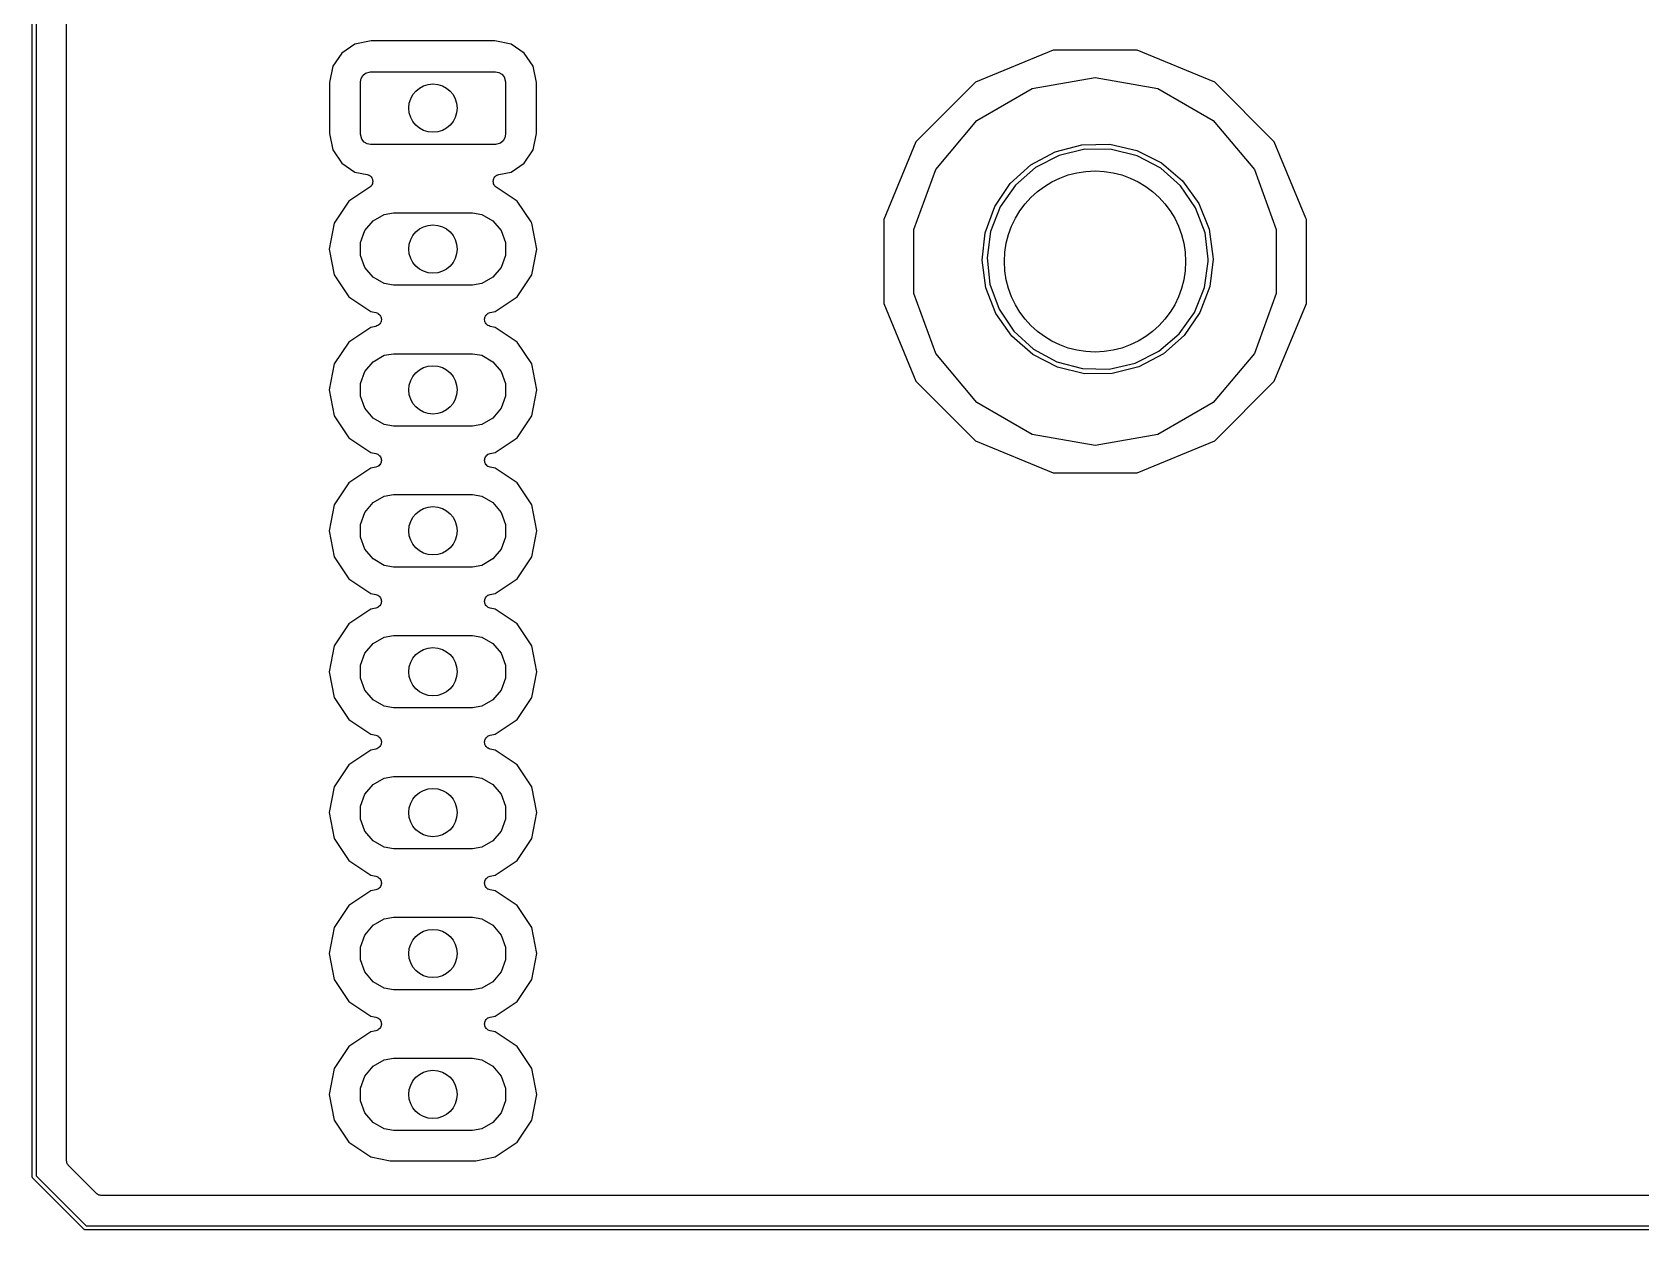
# Model space of a CAD drawing. Extents: x 81 to 161, y -172 to -32.
# Drawn here: x 81.48 to 121.44, y -172.14 to -142.39 of the extents above; entities that cross this region are included whole.
import ezdxf

# ---------------------------------------------------------------- set-up
doc = ezdxf.new("R2010")
doc.units = 0
doc.header["$MEASUREMENT"] = 0
doc.layers.add('BLACK', color=7, linetype='CONTINUOUS')

msp = doc.modelspace()

# ---------------------------------------------------------------- linework, layer by layer
at = {"layer": 'BLACK', "linetype": 'CONTINUOUS'}
for p, q in [((81.484, -170.813), (81.484, -33.2762)), ((81.584, -33.2947), (81.584, -170.794)), ((82.334, -170.411), (82.334, -33.6779)), ((89.9072, -142.604), (89.5017, -142.685)), ((92.9728, -142.604), (89.9072, -142.604)), ((93.3783, -142.685), (92.9728, -142.604)), ((89.1725, -142.905), (88.9525, -143.234)), ((89.5017, -142.685), (89.1725, -142.905)), ((93.7075, -142.905), (93.3783, -142.685)), ((93.9275, -143.234), (93.7075, -142.905)), ((106.842, -142.832), (104.913, -143.631)), ((108.931, -142.832), (106.842, -142.832)), ((110.86, -143.631), (108.931, -142.832)), ((88.9525, -143.234), (88.8719, -143.639)), ((89.6985, -143.461), (89.765, -143.405)), ((89.765, -143.405), (89.89, -143.372)), ((89.89, -143.372), (92.99, -143.372)), ((92.99, -143.372), (93.0755, -143.387)), ((93.0755, -143.387), (93.1507, -143.43)), ((93.1507, -143.43), (93.2065, -143.497)), ((94.0081, -143.639), (93.9275, -143.234)), ((88.8719, -143.639), (88.8719, -144.905)), ((89.64, -143.622), (89.6551, -143.536)), ((89.64, -144.922), (89.64, -143.622)), ((89.6551, -143.536), (89.6985, -143.461)), ((93.2065, -143.497), (93.24, -143.622)), ((93.24, -143.622), (93.24, -144.922)), ((94.0081, -144.905), (94.0081, -143.639)), ((104.913, -143.631), (103.436, -145.108)), ((104.949, -144.582), (106.324, -143.788)), ((106.324, -143.788), (107.886, -143.513)), ((107.886, -143.513), (109.449, -143.788)), ((109.449, -143.788), (110.824, -144.582)), ((112.337, -145.108), (110.86, -143.631)), ((103.929, -145.797), (104.949, -144.582)), ((110.824, -144.582), (111.844, -145.797)), ((88.8719, -144.905), (88.9525, -145.31)), ((89.6735, -145.047), (89.64, -144.922)), ((89.7293, -145.114), (89.6735, -145.047)), ((93.2249, -145.008), (93.1815, -145.083)), ((93.24, -144.922), (93.2249, -145.008)), ((93.9275, -145.31), (94.0081, -144.905)), ((88.9525, -145.31), (89.1725, -145.639)), ((89.8045, -145.157), (89.7293, -145.114)), ((89.89, -145.172), (89.8045, -145.157)), ((92.99, -145.172), (89.89, -145.172)), ((93.115, -145.139), (92.99, -145.172)), ((93.1815, -145.083), (93.115, -145.139)), ((93.7075, -145.639), (93.9275, -145.31)), ((103.436, -145.108), (102.636, -147.038)), ((106.289, -145.685), (106.895, -145.356)), ((106.993, -145.447), (106.406, -145.749)), ((106.895, -145.356), (107.561, -145.181)), ((107.634, -145.293), (106.993, -145.447)), ((107.561, -145.181), (108.25, -145.17)), ((108.294, -145.296), (107.634, -145.293)), ((108.25, -145.17), (108.921, -145.324)), ((108.934, -145.457), (108.294, -145.296)), ((108.921, -145.324), (109.537, -145.633)), ((113.124, -147.006), (112.337, -145.108)), ((89.1725, -145.639), (89.5017, -145.859)), ((93.3783, -145.859), (93.7075, -145.639)), ((103.386, -147.289), (103.929, -145.797)), ((105.78, -146.148), (106.289, -145.685)), ((106.406, -145.749), (105.909, -146.183)), ((109.518, -145.766), (108.934, -145.457)), ((110.01, -146.205), (109.518, -145.766)), ((109.537, -145.633), (110.06, -146.081)), ((111.844, -145.797), (112.386, -147.289)), ((89.8676, -146.237), (89.3504, -146.582)), ((89.5017, -145.859), (89.8045, -145.92)), ((89.8045, -145.92), (89.8258, -145.928)), ((89.8258, -145.928), (89.8478, -145.934)), ((89.8478, -145.934), (89.854, -145.939)), ((89.854, -145.939), (89.8612, -145.942)), ((89.8612, -145.942), (89.8784, -145.957)), ((89.8841, -146.221), (89.8676, -146.237)), ((89.8784, -145.957), (89.8968, -145.97)), ((89.902, -146.207), (89.8841, -146.221)), ((89.8968, -145.97), (89.9011, -145.977)), ((89.9011, -145.977), (89.9069, -145.982)), ((89.906, -146.2), (89.902, -146.207)), ((89.9115, -146.195), (89.906, -146.2)), ((89.9069, -145.982), (89.9179, -146.002)), ((89.9216, -146.174), (89.9115, -146.195)), ((89.9179, -146.002), (89.9306, -146.021)), ((89.9335, -146.155), (89.9216, -146.174)), ((89.9306, -146.021), (89.9324, -146.028)), ((89.9324, -146.028), (89.9361, -146.035)), ((89.935, -146.147), (89.9335, -146.155)), ((89.9384, -146.14), (89.935, -146.147)), ((89.9361, -146.035), (89.9396, -146.058)), ((89.9409, -146.118), (89.9384, -146.14)), ((89.9396, -146.058), (89.945, -146.08)), ((89.9453, -146.095), (89.9409, -146.118)), ((89.945, -146.08), (89.9442, -146.088)), ((89.9442, -146.088), (89.9453, -146.095)), ((92.9347, -146.095), (92.9358, -146.088)), ((92.9391, -146.118), (92.9347, -146.095)), ((92.935, -146.08), (92.9404, -146.058)), ((92.9358, -146.088), (92.935, -146.08)), ((92.9416, -146.14), (92.9391, -146.118)), ((92.9404, -146.058), (92.9439, -146.035)), ((92.945, -146.147), (92.9416, -146.14)), ((92.9439, -146.035), (92.9476, -146.028)), ((92.9465, -146.155), (92.945, -146.147)), ((92.9584, -146.174), (92.9465, -146.155)), ((92.9476, -146.028), (92.9494, -146.021)), ((92.9494, -146.021), (92.9621, -146.002)), ((92.9685, -146.195), (92.9584, -146.174)), ((92.9621, -146.002), (92.9731, -145.982)), ((92.974, -146.2), (92.9685, -146.195)), ((92.9731, -145.982), (92.9789, -145.977)), ((92.978, -146.207), (92.974, -146.2)), ((92.9959, -146.221), (92.978, -146.207)), ((92.9789, -145.977), (92.9832, -145.97)), ((92.9832, -145.97), (93.0016, -145.957)), ((93.0124, -146.237), (92.9959, -146.221)), ((93.0016, -145.957), (93.0188, -145.942)), ((93.5296, -146.582), (93.0124, -146.237)), ((93.0188, -145.942), (93.026, -145.939)), ((93.026, -145.939), (93.0322, -145.934)), ((93.0322, -145.934), (93.0542, -145.928)), ((93.0542, -145.928), (93.0755, -145.92)), ((93.0755, -145.92), (93.3783, -145.859)), ((105.396, -146.72), (105.78, -146.148)), ((105.909, -146.183), (105.529, -146.723)), ((110.384, -146.749), (110.01, -146.205)), ((110.06, -146.081), (110.462, -146.64)), ((89.3504, -146.582), (88.9857, -147.128)), ((93.8755, -147.1), (93.5296, -146.582)), ((110.462, -146.64), (110.719, -147.279)), ((89.9526, -147.072), (90.2274, -146.913)), ((90.2274, -146.913), (90.4613, -146.872)), ((90.4613, -146.872), (92.4187, -146.872)), ((92.4187, -146.872), (92.6526, -146.913)), ((92.6526, -146.913), (92.9274, -147.072)), ((102.636, -147.038), (102.636, -149.126)), ((105.159, -147.367), (105.396, -146.72)), ((105.529, -146.723), (105.289, -147.338)), ((110.618, -147.366), (110.384, -146.749)), ((113.136, -147.038), (113.124, -147.006)), ((113.136, -149.126), (113.136, -147.038)), ((88.9857, -147.128), (88.8577, -147.772)), ((89.64, -147.613), (89.7486, -147.315)), ((89.7486, -147.315), (89.9526, -147.072)), ((92.9274, -147.072), (93.1314, -147.315)), ((93.1314, -147.315), (93.24, -147.613)), ((93.8943, -147.128), (93.8755, -147.1)), ((93.8755, -147.1), (93.8755, -147.1)), ((94.0223, -147.772), (93.8943, -147.128)), ((103.386, -148.875), (103.386, -147.289)), ((105.083, -148.051), (105.159, -147.367)), ((105.289, -147.338), (105.203, -147.993)), ((110.697, -148.021), (110.618, -147.366)), ((110.719, -147.279), (110.816, -147.961)), ((112.386, -147.289), (112.386, -148.875)), ((88.8577, -147.772), (88.9857, -148.416)), ((89.64, -147.931), (89.64, -147.613)), ((93.24, -147.613), (93.24, -147.931)), ((93.8943, -148.416), (94.0223, -147.772)), ((89.7486, -148.229), (89.64, -147.931)), ((89.9526, -148.472), (89.7486, -148.229)), ((93.1314, -148.229), (92.9274, -148.472)), ((93.24, -147.931), (93.1314, -148.229)), ((105.173, -148.734), (105.083, -148.051)), ((105.203, -147.993), (105.276, -148.649)), ((110.603, -148.732), (110.696, -148.079)), ((110.696, -148.079), (110.697, -148.021)), ((110.817, -148.021), (110.734, -148.705)), ((110.816, -147.961), (110.817, -148.021)), ((88.9857, -148.416), (89.3504, -148.962)), ((90.2274, -148.631), (89.9526, -148.472)), ((90.4613, -148.672), (90.2274, -148.631)), ((92.6526, -148.631), (92.4187, -148.672)), ((92.9274, -148.472), (92.6526, -148.631)), ((93.5296, -148.962), (93.8943, -148.416)), ((105.276, -148.649), (105.503, -149.268)), ((89.3504, -148.962), (89.8962, -149.326)), ((92.4187, -148.672), (90.4613, -148.672)), ((92.9838, -149.326), (93.5296, -148.962)), ((103.929, -150.367), (103.386, -148.875)), ((105.423, -149.376), (105.173, -148.734)), ((110.357, -149.345), (110.603, -148.732)), ((110.734, -148.705), (110.491, -149.35)), ((112.386, -148.875), (111.844, -150.367)), ((89.8962, -149.326), (90.0173, -149.35)), ((90.0173, -149.35), (90.0422, -149.36)), ((90.0422, -149.36), (90.0674, -149.369)), ((90.0674, -149.369), (90.0704, -149.371)), ((90.0704, -149.371), (90.074, -149.372)), ((90.074, -149.372), (90.094, -149.39)), ((90.094, -149.39), (90.1148, -149.407)), ((90.1148, -149.407), (90.1168, -149.41)), ((90.1168, -149.41), (90.1197, -149.412)), ((90.1197, -149.412), (90.1325, -149.436)), ((90.1325, -149.436), (90.1463, -149.459)), ((92.7337, -149.459), (92.7475, -149.436)), ((92.7475, -149.436), (92.7603, -149.412)), ((92.7603, -149.412), (92.7632, -149.41)), ((92.7632, -149.41), (92.7652, -149.407)), ((92.7652, -149.407), (92.786, -149.39)), ((92.786, -149.39), (92.806, -149.372)), ((92.806, -149.372), (92.8096, -149.371)), ((92.8096, -149.371), (92.8126, -149.369)), ((92.8126, -149.369), (92.8378, -149.36)), ((92.8378, -149.36), (92.8627, -149.35)), ((92.8627, -149.35), (92.9838, -149.326)), ((102.636, -149.126), (103.436, -151.056)), ((105.819, -149.94), (105.423, -149.376)), ((105.503, -149.268), (105.871, -149.816)), ((109.972, -149.881), (110.357, -149.345)), ((110.491, -149.35), (110.1, -149.917)), ((112.337, -151.056), (113.136, -149.126)), ((89.8962, -149.718), (89.3504, -150.082)), ((90.0173, -149.694), (89.8962, -149.718)), ((90.0422, -149.684), (90.0173, -149.694)), ((90.0674, -149.675), (90.0422, -149.684)), ((90.0704, -149.673), (90.0674, -149.675)), ((90.074, -149.672), (90.0704, -149.673)), ((90.094, -149.654), (90.074, -149.672)), ((90.1148, -149.637), (90.094, -149.654)), ((90.1168, -149.634), (90.1148, -149.637)), ((90.1197, -149.632), (90.1168, -149.634)), ((90.1325, -149.608), (90.1197, -149.632)), ((90.1463, -149.585), (90.1325, -149.608)), ((90.1463, -149.459), (90.1471, -149.462)), ((90.1471, -149.582), (90.1463, -149.585)), ((90.1471, -149.462), (90.1489, -149.466)), ((90.1489, -149.578), (90.1471, -149.582)), ((90.1489, -149.466), (90.153, -149.492)), ((90.153, -149.552), (90.1489, -149.578)), ((90.153, -149.492), (90.1582, -149.518)), ((90.1582, -149.526), (90.153, -149.552)), ((90.1582, -149.518), (90.1576, -149.522)), ((90.1576, -149.522), (90.1582, -149.526)), ((92.7218, -149.518), (92.727, -149.492)), ((92.7224, -149.522), (92.7218, -149.518)), ((92.7218, -149.526), (92.7224, -149.522)), ((92.727, -149.552), (92.7218, -149.526)), ((92.727, -149.492), (92.7311, -149.466)), ((92.7311, -149.578), (92.727, -149.552)), ((92.7311, -149.466), (92.7329, -149.462)), ((92.7329, -149.582), (92.7311, -149.578)), ((92.7329, -149.462), (92.7337, -149.459)), ((92.7337, -149.585), (92.7329, -149.582)), ((92.7475, -149.608), (92.7337, -149.585)), ((92.7603, -149.632), (92.7475, -149.608)), ((92.7632, -149.634), (92.7603, -149.632)), ((92.7652, -149.637), (92.7632, -149.634)), ((92.786, -149.654), (92.7652, -149.637)), ((92.806, -149.672), (92.786, -149.654)), ((92.8096, -149.673), (92.806, -149.672)), ((92.8126, -149.675), (92.8096, -149.673)), ((92.8378, -149.684), (92.8126, -149.675)), ((92.8627, -149.694), (92.8378, -149.684)), ((92.9838, -149.718), (92.8627, -149.694)), ((93.5296, -150.082), (92.9838, -149.718)), ((105.871, -149.816), (106.359, -150.26)), ((89.3504, -150.082), (88.9857, -150.628)), ((93.8943, -150.628), (93.5296, -150.082)), ((106.339, -150.393), (105.819, -149.94)), ((109.47, -150.309), (109.972, -149.881)), ((110.1, -149.917), (109.586, -150.376)), ((88.9857, -150.628), (88.8577, -151.272)), ((89.7486, -150.815), (89.9526, -150.572)), ((89.9526, -150.572), (90.2274, -150.413)), ((90.2274, -150.413), (90.4613, -150.372)), ((90.4613, -150.372), (92.4187, -150.372)), ((92.4187, -150.372), (92.6526, -150.413)), ((92.6526, -150.413), (92.9274, -150.572)), ((92.9274, -150.572), (93.1314, -150.815)), ((94.0223, -151.272), (93.8943, -150.628)), ((104.949, -151.582), (103.929, -150.367)), ((106.951, -150.708), (106.339, -150.393)), ((106.359, -150.26), (106.939, -150.575)), ((106.939, -150.575), (107.577, -150.743)), ((108.237, -150.753), (108.88, -150.606)), ((108.88, -150.606), (109.47, -150.309)), ((109.586, -150.376), (108.977, -150.698)), ((111.844, -150.367), (110.824, -151.582)), ((89.64, -151.113), (89.7486, -150.815)), ((93.1314, -150.815), (93.24, -151.113)), ((107.62, -150.869), (106.951, -150.708)), ((107.577, -150.743), (108.237, -150.753)), ((108.309, -150.866), (107.62, -150.869)), ((108.977, -150.698), (108.309, -150.866)), ((88.8577, -151.272), (88.9857, -151.916)), ((89.64, -151.431), (89.64, -151.113)), ((89.7486, -151.729), (89.64, -151.431)), ((93.24, -151.431), (93.1314, -151.729)), ((93.24, -151.113), (93.24, -151.431)), ((93.8943, -151.916), (94.0223, -151.272)), ((103.436, -151.056), (104.913, -152.533)), ((110.86, -152.533), (112.337, -151.056)), ((89.9526, -151.972), (89.7486, -151.729)), ((93.1314, -151.729), (92.9274, -151.972)), ((106.324, -152.376), (104.949, -151.582)), ((110.824, -151.582), (109.449, -152.376)), ((88.9857, -151.916), (89.3504, -152.462)), ((90.2274, -152.131), (89.9526, -151.972)), ((90.4613, -152.172), (90.2274, -152.131)), ((92.4187, -152.172), (90.4613, -152.172)), ((92.6526, -152.131), (92.4187, -152.172)), ((92.9274, -151.972), (92.6526, -152.131)), ((93.5296, -152.462), (93.8943, -151.916)), ((89.3504, -152.462), (89.8962, -152.826)), ((92.9838, -152.826), (93.5296, -152.462)), ((104.913, -152.533), (106.842, -153.332)), ((107.886, -152.651), (106.324, -152.376)), ((109.449, -152.376), (107.886, -152.651)), ((108.931, -153.332), (110.86, -152.533)), ((89.8962, -152.826), (90.0173, -152.85)), ((90.0173, -152.85), (90.0422, -152.86)), ((90.0422, -152.86), (90.0674, -152.869)), ((90.0674, -152.869), (90.0704, -152.871)), ((90.0704, -152.871), (90.074, -152.872)), ((90.074, -152.872), (90.094, -152.89)), ((90.094, -152.89), (90.1148, -152.907)), ((90.1148, -152.907), (90.1168, -152.91)), ((90.1168, -152.91), (90.1197, -152.912)), ((90.1197, -152.912), (90.1325, -152.936)), ((90.1325, -152.936), (90.1463, -152.959)), ((90.1463, -152.959), (90.1471, -152.962)), ((90.1471, -152.962), (90.1489, -152.966)), ((90.1489, -152.966), (90.153, -152.992)), ((90.153, -152.992), (90.1582, -153.018)), ((90.1582, -153.026), (90.153, -153.052)), ((90.1582, -153.018), (90.1576, -153.022)), ((90.1576, -153.022), (90.1582, -153.026)), ((92.7218, -153.018), (92.727, -152.992)), ((92.7224, -153.022), (92.7218, -153.018)), ((92.7218, -153.026), (92.7224, -153.022)), ((92.727, -153.052), (92.7218, -153.026)), ((92.727, -152.992), (92.7311, -152.966)), ((92.7311, -152.966), (92.7329, -152.962)), ((92.7329, -152.962), (92.7337, -152.959)), ((92.7337, -152.959), (92.7475, -152.936)), ((92.7475, -152.936), (92.7603, -152.912)), ((92.7603, -152.912), (92.7632, -152.91)), ((92.7632, -152.91), (92.7652, -152.907)), ((92.7652, -152.907), (92.786, -152.89)), ((92.786, -152.89), (92.806, -152.872)), ((92.806, -152.872), (92.8096, -152.871)), ((92.8096, -152.871), (92.8126, -152.869)), ((92.8126, -152.869), (92.8378, -152.86)), ((92.8378, -152.86), (92.8627, -152.85)), ((92.8627, -152.85), (92.9838, -152.826)), ((89.8962, -153.218), (89.3504, -153.582)), ((90.0173, -153.194), (89.8962, -153.218)), ((90.0422, -153.184), (90.0173, -153.194)), ((90.0674, -153.175), (90.0422, -153.184)), ((90.0704, -153.173), (90.0674, -153.175)), ((90.074, -153.172), (90.0704, -153.173)), ((90.094, -153.154), (90.074, -153.172)), ((90.1148, -153.137), (90.094, -153.154)), ((90.1168, -153.134), (90.1148, -153.137)), ((90.1197, -153.132), (90.1168, -153.134)), ((90.1325, -153.108), (90.1197, -153.132)), ((90.1463, -153.085), (90.1325, -153.108)), ((90.1471, -153.082), (90.1463, -153.085)), ((90.1489, -153.078), (90.1471, -153.082)), ((90.153, -153.052), (90.1489, -153.078)), ((92.7311, -153.078), (92.727, -153.052)), ((92.7329, -153.082), (92.7311, -153.078)), ((92.7337, -153.085), (92.7329, -153.082)), ((92.7475, -153.108), (92.7337, -153.085)), ((92.7603, -153.132), (92.7475, -153.108)), ((92.7632, -153.134), (92.7603, -153.132)), ((92.7652, -153.137), (92.7632, -153.134)), ((92.786, -153.154), (92.7652, -153.137)), ((92.806, -153.172), (92.786, -153.154)), ((92.8096, -153.173), (92.806, -153.172)), ((92.8126, -153.175), (92.8096, -153.173)), ((92.8378, -153.184), (92.8126, -153.175)), ((92.8627, -153.194), (92.8378, -153.184)), ((92.9838, -153.218), (92.8627, -153.194)), ((93.5296, -153.582), (92.9838, -153.218)), ((106.842, -153.332), (108.931, -153.332)), ((89.3504, -153.582), (88.9857, -154.128)), ((93.8943, -154.128), (93.5296, -153.582)), ((88.9857, -154.128), (88.8577, -154.772)), ((89.7486, -154.315), (89.9526, -154.072)), ((89.9526, -154.072), (90.2274, -153.913)), ((90.2274, -153.913), (90.4613, -153.872)), ((90.4613, -153.872), (92.4187, -153.872)), ((92.4187, -153.872), (92.6526, -153.913)), ((92.6526, -153.913), (92.9274, -154.072)), ((92.9274, -154.072), (93.1314, -154.315)), ((94.0223, -154.772), (93.8943, -154.128)), ((89.64, -154.613), (89.7486, -154.315)), ((89.64, -154.931), (89.64, -154.613)), ((93.1314, -154.315), (93.24, -154.613)), ((93.24, -154.613), (93.24, -154.931)), ((88.8577, -154.772), (88.9857, -155.416)), ((89.7486, -155.229), (89.64, -154.931)), ((93.24, -154.931), (93.1314, -155.229)), ((93.8943, -155.416), (94.0223, -154.772)), ((88.9857, -155.416), (89.3504, -155.962)), ((89.9526, -155.472), (89.7486, -155.229)), ((93.1314, -155.229), (92.9274, -155.472)), ((93.5296, -155.962), (93.8943, -155.416)), ((90.2274, -155.631), (89.9526, -155.472)), ((90.4613, -155.672), (90.2274, -155.631)), ((92.4187, -155.672), (90.4613, -155.672)), ((92.6526, -155.631), (92.4187, -155.672)), ((92.9274, -155.472), (92.6526, -155.631)), ((89.3504, -155.962), (89.8962, -156.326)), ((92.9838, -156.326), (93.5296, -155.962)), ((89.8962, -156.326), (90.0173, -156.35)), ((90.0173, -156.35), (90.0422, -156.36)), ((90.0422, -156.36), (90.0674, -156.369)), ((90.0674, -156.369), (90.0704, -156.371)), ((90.0704, -156.371), (90.074, -156.372)), ((90.074, -156.372), (90.094, -156.39)), ((90.094, -156.39), (90.1148, -156.407)), ((90.1148, -156.637), (90.094, -156.654)), ((90.1148, -156.407), (90.1168, -156.41)), ((90.1168, -156.634), (90.1148, -156.637)), ((90.1168, -156.41), (90.1197, -156.412)), ((90.1197, -156.632), (90.1168, -156.634)), ((90.1197, -156.412), (90.1325, -156.436)), ((90.1325, -156.608), (90.1197, -156.632)), ((90.1325, -156.436), (90.1463, -156.459)), ((90.1463, -156.585), (90.1325, -156.608)), ((90.1463, -156.459), (90.1471, -156.462)), ((90.1471, -156.582), (90.1463, -156.585)), ((90.1471, -156.462), (90.1489, -156.466)), ((90.1489, -156.578), (90.1471, -156.582)), ((90.1489, -156.466), (90.153, -156.492)), ((90.153, -156.552), (90.1489, -156.578)), ((90.153, -156.492), (90.1582, -156.518)), ((90.1582, -156.526), (90.153, -156.552)), ((90.1582, -156.518), (90.1576, -156.522)), ((90.1576, -156.522), (90.1582, -156.526)), ((92.7218, -156.518), (92.727, -156.492)), ((92.7224, -156.522), (92.7218, -156.518)), ((92.7218, -156.526), (92.7224, -156.522)), ((92.727, -156.552), (92.7218, -156.526)), ((92.727, -156.492), (92.7311, -156.466)), ((92.7311, -156.578), (92.727, -156.552)), ((92.7311, -156.466), (92.7329, -156.462)), ((92.7329, -156.582), (92.7311, -156.578)), ((92.7329, -156.462), (92.7337, -156.459)), ((92.7337, -156.585), (92.7329, -156.582)), ((92.7337, -156.459), (92.7475, -156.436)), ((92.7475, -156.608), (92.7337, -156.585)), ((92.7475, -156.436), (92.7603, -156.412)), ((92.7603, -156.632), (92.7475, -156.608)), ((92.7603, -156.412), (92.7632, -156.41)), ((92.7632, -156.634), (92.7603, -156.632)), ((92.7632, -156.41), (92.7652, -156.407)), ((92.7652, -156.637), (92.7632, -156.634)), ((92.7652, -156.407), (92.786, -156.39)), ((92.786, -156.654), (92.7652, -156.637)), ((92.786, -156.39), (92.806, -156.372)), ((92.806, -156.372), (92.8096, -156.371)), ((92.8096, -156.371), (92.8126, -156.369)), ((92.8126, -156.369), (92.8378, -156.36)), ((92.8378, -156.36), (92.8627, -156.35)), ((92.8627, -156.35), (92.9838, -156.326)), ((89.8962, -156.718), (89.3504, -157.082)), ((90.0173, -156.694), (89.8962, -156.718)), ((90.0422, -156.684), (90.0173, -156.694)), ((90.0674, -156.675), (90.0422, -156.684)), ((90.0704, -156.673), (90.0674, -156.675)), ((90.074, -156.672), (90.0704, -156.673)), ((90.094, -156.654), (90.074, -156.672)), ((92.806, -156.672), (92.786, -156.654)), ((92.8096, -156.673), (92.806, -156.672)), ((92.8126, -156.675), (92.8096, -156.673)), ((92.8378, -156.684), (92.8126, -156.675)), ((92.8627, -156.694), (92.8378, -156.684)), ((92.9838, -156.718), (92.8627, -156.694)), ((93.5296, -157.082), (92.9838, -156.718)), ((89.3504, -157.082), (88.9857, -157.628)), ((89.9526, -157.572), (90.2274, -157.413)), ((90.2274, -157.413), (90.4613, -157.372)), ((90.4613, -157.372), (92.4187, -157.372)), ((92.4187, -157.372), (92.6526, -157.413)), ((92.6526, -157.413), (92.9274, -157.572)), ((93.8943, -157.628), (93.5296, -157.082)), ((88.9857, -157.628), (88.8577, -158.272)), ((89.64, -158.113), (89.7486, -157.815)), ((89.7486, -157.815), (89.9526, -157.572)), ((92.9274, -157.572), (93.1314, -157.815)), ((93.1314, -157.815), (93.24, -158.113)), ((94.0223, -158.272), (93.8943, -157.628)), ((89.64, -158.431), (89.64, -158.113)), ((93.24, -158.113), (93.24, -158.431)), ((88.8577, -158.272), (88.9857, -158.916)), ((89.7486, -158.729), (89.64, -158.431)), ((93.24, -158.431), (93.1314, -158.729)), ((93.8943, -158.916), (94.0223, -158.272)), ((88.9857, -158.916), (89.3504, -159.462)), ((89.9526, -158.972), (89.7486, -158.729)), ((90.2274, -159.131), (89.9526, -158.972)), ((92.9274, -158.972), (92.6526, -159.131)), ((93.1314, -158.729), (92.9274, -158.972)), ((93.5296, -159.462), (93.8943, -158.916)), ((90.4613, -159.172), (90.2274, -159.131)), ((92.4187, -159.172), (90.4613, -159.172)), ((92.6526, -159.131), (92.4187, -159.172)), ((89.3504, -159.462), (89.8962, -159.826)), ((89.8962, -159.826), (90.0173, -159.85)), ((92.8627, -159.85), (92.9838, -159.826)), ((92.9838, -159.826), (93.5296, -159.462)), ((89.8962, -160.218), (89.3504, -160.582)), ((90.0173, -160.194), (89.8962, -160.218)), ((90.0173, -159.85), (90.0422, -159.86)), ((90.0422, -160.184), (90.0173, -160.194)), ((90.0422, -159.86), (90.0674, -159.869)), ((90.0674, -160.175), (90.0422, -160.184)), ((90.0674, -159.869), (90.0704, -159.871)), ((90.0704, -160.173), (90.0674, -160.175)), ((90.0704, -159.871), (90.074, -159.872)), ((90.074, -160.172), (90.0704, -160.173)), ((90.074, -159.872), (90.094, -159.89)), ((90.094, -160.154), (90.074, -160.172)), ((90.094, -159.89), (90.1148, -159.907)), ((90.1148, -160.137), (90.094, -160.154)), ((90.1148, -159.907), (90.1168, -159.91)), ((90.1168, -160.134), (90.1148, -160.137)), ((90.1168, -159.91), (90.1197, -159.912)), ((90.1197, -160.132), (90.1168, -160.134)), ((90.1197, -159.912), (90.1325, -159.936)), ((90.1325, -160.108), (90.1197, -160.132)), ((90.1325, -159.936), (90.1463, -159.959)), ((90.1463, -160.085), (90.1325, -160.108)), ((90.1463, -159.959), (90.1471, -159.962)), ((90.1471, -160.082), (90.1463, -160.085)), ((90.1471, -159.962), (90.1489, -159.966)), ((90.1489, -160.078), (90.1471, -160.082)), ((90.1489, -159.966), (90.153, -159.992)), ((90.153, -160.052), (90.1489, -160.078)), ((90.153, -159.992), (90.1582, -160.018)), ((90.1582, -160.026), (90.153, -160.052)), ((90.1582, -160.018), (90.1576, -160.022)), ((90.1576, -160.022), (90.1582, -160.026)), ((92.7218, -160.018), (92.727, -159.992)), ((92.7224, -160.022), (92.7218, -160.018)), ((92.7218, -160.026), (92.7224, -160.022)), ((92.727, -160.052), (92.7218, -160.026)), ((92.727, -159.992), (92.7311, -159.966)), ((92.7311, -160.078), (92.727, -160.052)), ((92.7311, -159.966), (92.7329, -159.962)), ((92.7329, -160.082), (92.7311, -160.078)), ((92.7329, -159.962), (92.7337, -159.959)), ((92.7337, -160.085), (92.7329, -160.082)), ((92.7337, -159.959), (92.7475, -159.936)), ((92.7475, -160.108), (92.7337, -160.085)), ((92.7475, -159.936), (92.7603, -159.912)), ((92.7603, -160.132), (92.7475, -160.108)), ((92.7603, -159.912), (92.7632, -159.91)), ((92.7632, -160.134), (92.7603, -160.132)), ((92.7632, -159.91), (92.7652, -159.907)), ((92.7652, -160.137), (92.7632, -160.134)), ((92.7652, -159.907), (92.786, -159.89)), ((92.786, -160.154), (92.7652, -160.137)), ((92.786, -159.89), (92.806, -159.872)), ((92.806, -160.172), (92.786, -160.154)), ((92.806, -159.872), (92.8096, -159.871)), ((92.8096, -160.173), (92.806, -160.172)), ((92.8096, -159.871), (92.8126, -159.869)), ((92.8126, -160.175), (92.8096, -160.173)), ((92.8126, -159.869), (92.8378, -159.86)), ((92.8378, -160.184), (92.8126, -160.175)), ((92.8378, -159.86), (92.8627, -159.85)), ((92.8627, -160.194), (92.8378, -160.184)), ((92.9838, -160.218), (92.8627, -160.194)), ((93.5296, -160.582), (92.9838, -160.218)), ((89.3504, -160.582), (88.9857, -161.128)), ((93.8943, -161.128), (93.5296, -160.582)), ((89.9526, -161.072), (90.2274, -160.913)), ((90.2274, -160.913), (90.4613, -160.872)), ((90.4613, -160.872), (92.4187, -160.872)), ((92.4187, -160.872), (92.6526, -160.913)), ((92.6526, -160.913), (92.9274, -161.072)), ((88.9857, -161.128), (88.8577, -161.772)), ((89.64, -161.613), (89.7486, -161.315)), ((89.7486, -161.315), (89.9526, -161.072)), ((92.9274, -161.072), (93.1314, -161.315)), ((93.1314, -161.315), (93.24, -161.613)), ((94.0223, -161.772), (93.8943, -161.128)), ((88.8577, -161.772), (88.9857, -162.416)), ((89.64, -161.931), (89.64, -161.613)), ((93.24, -161.613), (93.24, -161.931)), ((93.8943, -162.416), (94.0223, -161.772)), ((89.7486, -162.229), (89.64, -161.931)), ((89.9526, -162.472), (89.7486, -162.229)), ((93.1314, -162.229), (92.9274, -162.472)), ((93.24, -161.931), (93.1314, -162.229)), ((88.9857, -162.416), (89.3504, -162.962)), ((90.2274, -162.631), (89.9526, -162.472)), ((90.4613, -162.672), (90.2274, -162.631)), ((92.6526, -162.631), (92.4187, -162.672)), ((92.9274, -162.472), (92.6526, -162.631)), ((93.5296, -162.962), (93.8943, -162.416)), ((89.3504, -162.962), (89.8962, -163.326)), ((92.4187, -162.672), (90.4613, -162.672)), ((92.9838, -163.326), (93.5296, -162.962)), ((89.8962, -163.326), (90.0173, -163.35)), ((90.0173, -163.35), (90.0422, -163.36)), ((90.0422, -163.36), (90.0674, -163.369)), ((90.0674, -163.369), (90.0704, -163.371)), ((90.0704, -163.371), (90.074, -163.372)), ((90.074, -163.372), (90.094, -163.39)), ((90.094, -163.39), (90.1148, -163.407)), ((90.1148, -163.407), (90.1168, -163.41)), ((90.1168, -163.41), (90.1197, -163.412)), ((90.1197, -163.412), (90.1325, -163.436)), ((90.1325, -163.436), (90.1463, -163.459)), ((92.7337, -163.459), (92.7475, -163.436)), ((92.7475, -163.436), (92.7603, -163.412)), ((92.7603, -163.412), (92.7632, -163.41)), ((92.7632, -163.41), (92.7652, -163.407)), ((92.7652, -163.407), (92.786, -163.39)), ((92.786, -163.39), (92.806, -163.372)), ((92.806, -163.372), (92.8096, -163.371)), ((92.8096, -163.371), (92.8126, -163.369)), ((92.8126, -163.369), (92.8378, -163.36)), ((92.8378, -163.36), (92.8627, -163.35)), ((92.8627, -163.35), (92.9838, -163.326)), ((89.8962, -163.718), (89.3504, -164.082)), ((90.0173, -163.694), (89.8962, -163.718)), ((90.0422, -163.684), (90.0173, -163.694)), ((90.0674, -163.675), (90.0422, -163.684)), ((90.0704, -163.673), (90.0674, -163.675)), ((90.074, -163.672), (90.0704, -163.673)), ((90.094, -163.654), (90.074, -163.672)), ((90.1148, -163.637), (90.094, -163.654)), ((90.1168, -163.634), (90.1148, -163.637)), ((90.1197, -163.632), (90.1168, -163.634)), ((90.1325, -163.608), (90.1197, -163.632)), ((90.1463, -163.585), (90.1325, -163.608)), ((90.1463, -163.459), (90.1471, -163.462)), ((90.1471, -163.582), (90.1463, -163.585)), ((90.1471, -163.462), (90.1489, -163.466)), ((90.1489, -163.578), (90.1471, -163.582)), ((90.1489, -163.466), (90.153, -163.492)), ((90.153, -163.552), (90.1489, -163.578)), ((90.153, -163.492), (90.1582, -163.518)), ((90.1582, -163.526), (90.153, -163.552)), ((90.1582, -163.518), (90.1576, -163.522)), ((90.1576, -163.522), (90.1582, -163.526)), ((92.7218, -163.518), (92.727, -163.492)), ((92.7224, -163.522), (92.7218, -163.518)), ((92.7218, -163.526), (92.7224, -163.522)), ((92.727, -163.552), (92.7218, -163.526)), ((92.727, -163.492), (92.7311, -163.466)), ((92.7311, -163.578), (92.727, -163.552)), ((92.7311, -163.466), (92.7329, -163.462)), ((92.7329, -163.582), (92.7311, -163.578)), ((92.7329, -163.462), (92.7337, -163.459)), ((92.7337, -163.585), (92.7329, -163.582)), ((92.7475, -163.608), (92.7337, -163.585)), ((92.7603, -163.632), (92.7475, -163.608)), ((92.7632, -163.634), (92.7603, -163.632)), ((92.7652, -163.637), (92.7632, -163.634)), ((92.786, -163.654), (92.7652, -163.637)), ((92.806, -163.672), (92.786, -163.654)), ((92.8096, -163.673), (92.806, -163.672)), ((92.8126, -163.675), (92.8096, -163.673)), ((92.8378, -163.684), (92.8126, -163.675)), ((92.8627, -163.694), (92.8378, -163.684)), ((92.9838, -163.718), (92.8627, -163.694)), ((93.5296, -164.082), (92.9838, -163.718)), ((89.3504, -164.082), (88.9857, -164.628)), ((93.8943, -164.628), (93.5296, -164.082)), ((88.9857, -164.628), (88.8577, -165.272)), ((89.7486, -164.815), (89.9526, -164.572)), ((89.9526, -164.572), (90.2274, -164.413)), ((90.2274, -164.413), (90.4613, -164.372)), ((90.4613, -164.372), (92.4187, -164.372)), ((92.4187, -164.372), (92.6526, -164.413)), ((92.6526, -164.413), (92.9274, -164.572)), ((92.9274, -164.572), (93.1314, -164.815)), ((94.0223, -165.272), (93.8943, -164.628)), ((89.64, -165.113), (89.7486, -164.815)), ((93.1314, -164.815), (93.24, -165.113)), ((88.8577, -165.272), (88.9857, -165.916)), ((89.64, -165.431), (89.64, -165.113)), ((89.7486, -165.729), (89.64, -165.431)), ((93.24, -165.431), (93.1314, -165.729)), ((93.24, -165.113), (93.24, -165.431)), ((93.8943, -165.916), (94.0223, -165.272)), ((89.9526, -165.972), (89.7486, -165.729)), ((93.1314, -165.729), (92.9274, -165.972)), ((88.9857, -165.916), (89.3504, -166.462)), ((90.2274, -166.131), (89.9526, -165.972)), ((90.4613, -166.172), (90.2274, -166.131)), ((92.4187, -166.172), (90.4613, -166.172)), ((92.6526, -166.131), (92.4187, -166.172)), ((92.9274, -165.972), (92.6526, -166.131)), ((93.5296, -166.462), (93.8943, -165.916)), ((89.3504, -166.462), (89.8962, -166.826)), ((92.9838, -166.826), (93.5296, -166.462)), ((89.8962, -166.826), (90.0173, -166.85)), ((90.0173, -166.85), (90.0422, -166.86)), ((90.0422, -166.86), (90.0674, -166.869)), ((90.0674, -166.869), (90.0704, -166.871)), ((90.0704, -166.871), (90.074, -166.872)), ((90.074, -166.872), (90.094, -166.89)), ((90.094, -166.89), (90.1148, -166.907)), ((90.1148, -166.907), (90.1168, -166.91)), ((90.1168, -166.91), (90.1197, -166.912)), ((90.1197, -166.912), (90.1325, -166.936)), ((90.1325, -166.936), (90.1463, -166.959)), ((90.1463, -166.959), (90.1471, -166.962)), ((90.1471, -166.962), (90.1489, -166.966)), ((90.1489, -166.966), (90.153, -166.992)), ((90.153, -166.992), (90.1582, -167.018)), ((90.1582, -167.026), (90.153, -167.052)), ((90.1582, -167.018), (90.1576, -167.022)), ((90.1576, -167.022), (90.1582, -167.026)), ((92.7218, -167.018), (92.727, -166.992)), ((92.7224, -167.022), (92.7218, -167.018)), ((92.7218, -167.026), (92.7224, -167.022)), ((92.727, -167.052), (92.7218, -167.026)), ((92.727, -166.992), (92.7311, -166.966)), ((92.7311, -166.966), (92.7329, -166.962)), ((92.7329, -166.962), (92.7337, -166.959)), ((92.7337, -166.959), (92.7475, -166.936)), ((92.7475, -166.936), (92.7603, -166.912)), ((92.7603, -166.912), (92.7632, -166.91)), ((92.7632, -166.91), (92.7652, -166.907)), ((92.7652, -166.907), (92.786, -166.89)), ((92.786, -166.89), (92.806, -166.872)), ((92.806, -166.872), (92.8096, -166.871)), ((92.8096, -166.871), (92.8126, -166.869)), ((92.8126, -166.869), (92.8378, -166.86)), ((92.8378, -166.86), (92.8627, -166.85)), ((92.8627, -166.85), (92.9838, -166.826)), ((89.8962, -167.218), (89.3504, -167.582)), ((90.0173, -167.194), (89.8962, -167.218)), ((90.0422, -167.184), (90.0173, -167.194)), ((90.0674, -167.175), (90.0422, -167.184)), ((90.0704, -167.173), (90.0674, -167.175)), ((90.074, -167.172), (90.0704, -167.173)), ((90.094, -167.154), (90.074, -167.172)), ((90.1148, -167.137), (90.094, -167.154)), ((90.1168, -167.134), (90.1148, -167.137)), ((90.1197, -167.132), (90.1168, -167.134)), ((90.1325, -167.108), (90.1197, -167.132)), ((90.1463, -167.085), (90.1325, -167.108)), ((90.1471, -167.082), (90.1463, -167.085)), ((90.1489, -167.078), (90.1471, -167.082)), ((90.153, -167.052), (90.1489, -167.078)), ((92.7311, -167.078), (92.727, -167.052)), ((92.7329, -167.082), (92.7311, -167.078)), ((92.7337, -167.085), (92.7329, -167.082)), ((92.7475, -167.108), (92.7337, -167.085)), ((92.7603, -167.132), (92.7475, -167.108)), ((92.7632, -167.134), (92.7603, -167.132)), ((92.7652, -167.137), (92.7632, -167.134)), ((92.786, -167.154), (92.7652, -167.137)), ((92.806, -167.172), (92.786, -167.154)), ((92.8096, -167.173), (92.806, -167.172)), ((92.8126, -167.175), (92.8096, -167.173)), ((92.8378, -167.184), (92.8126, -167.175)), ((92.8627, -167.194), (92.8378, -167.184)), ((92.9838, -167.218), (92.8627, -167.194)), ((93.5296, -167.582), (92.9838, -167.218)), ((89.3504, -167.582), (88.9857, -168.128)), ((93.8943, -168.128), (93.5296, -167.582)), ((88.9857, -168.128), (88.8577, -168.772)), ((89.7486, -168.315), (89.9526, -168.072)), ((89.9526, -168.072), (90.2274, -167.913)), ((90.2274, -167.913), (90.4613, -167.872)), ((90.4613, -167.872), (92.4187, -167.872)), ((92.4187, -167.872), (92.6526, -167.913)), ((92.6526, -167.913), (92.9274, -168.072)), ((92.9274, -168.072), (93.1314, -168.315)), ((94.0223, -168.772), (93.8943, -168.128)), ((89.64, -168.613), (89.7486, -168.315)), ((89.64, -168.931), (89.64, -168.613)), ((93.1314, -168.315), (93.24, -168.613)), ((93.24, -168.613), (93.24, -168.931)), ((88.8577, -168.772), (88.9857, -169.416)), ((89.7486, -169.229), (89.64, -168.931)), ((93.24, -168.931), (93.1314, -169.229)), ((93.8943, -169.416), (94.0223, -168.772)), ((88.9857, -169.416), (89.3504, -169.962)), ((89.9526, -169.472), (89.7486, -169.229)), ((93.1314, -169.229), (92.9274, -169.472)), ((93.5296, -169.962), (93.8943, -169.416)), ((90.2274, -169.631), (89.9526, -169.472)), ((90.4613, -169.672), (90.2274, -169.631)), ((92.4187, -169.672), (90.4613, -169.672)), ((92.6526, -169.631), (92.4187, -169.672)), ((92.9274, -169.472), (92.6526, -169.631)), ((89.3504, -169.962), (89.8962, -170.326)), ((92.9838, -170.326), (93.5296, -169.962)), ((82.3353, -170.419), (82.334, -170.411)), ((82.3347, -170.426), (82.3353, -170.419)), ((82.3406, -170.448), (82.3347, -170.426)), ((82.3446, -170.471), (82.3406, -170.448)), ((82.3484, -170.478), (82.3446, -170.471)), ((82.3504, -170.485), (82.3484, -170.478)), ((82.3635, -170.504), (82.3504, -170.485)), ((82.3749, -170.524), (82.3635, -170.504)), ((82.3808, -170.529), (82.3749, -170.524)), ((82.3853, -170.535), (82.3808, -170.529)), ((83.0841, -171.234), (82.3853, -170.535)), ((89.8962, -170.326), (90.3775, -170.422)), ((90.3775, -170.422), (92.5025, -170.422)), ((92.5025, -170.422), (92.9838, -170.326)), ((81.4834, -170.819), (81.484, -170.813)), ((81.4851, -170.826), (81.4834, -170.819)), ((81.4863, -170.832), (81.4851, -170.826)), ((81.4874, -170.834), (81.4863, -170.832)), ((81.488, -170.836), (81.4874, -170.834)), ((81.4918, -170.842), (81.488, -170.836)), ((81.4951, -170.848), (81.4918, -170.842)), ((81.5002, -170.852), (81.4951, -170.848)), ((82.7671, -172.119), (81.5002, -170.852)), ((81.584, -170.794), (82.8247, -172.035)), ((83.0904, -171.238), (83.0841, -171.234)), ((83.0954, -171.244), (83.0904, -171.238)), ((83.1152, -171.255), (83.0954, -171.244)), ((83.1339, -171.269), (83.1152, -171.255)), ((83.1413, -171.271), (83.1339, -171.269)), ((83.148, -171.274), (83.1413, -171.271)), ((83.1705, -171.278), (83.148, -171.274)), ((83.1926, -171.284), (83.1705, -171.278)), ((83.2003, -171.284), (83.1926, -171.284)), ((83.2079, -171.285), (83.2003, -171.284)), ((159.68, -171.285), (83.2079, -171.285)), ((82.7714, -172.124), (82.7671, -172.119)), ((82.7771, -172.127), (82.7714, -172.124)), ((82.7825, -172.131), (82.7771, -172.127)), ((82.7847, -172.132), (82.7825, -172.131)), ((82.7866, -172.133), (82.7847, -172.132)), ((82.7932, -172.134), (82.7866, -172.133)), ((82.7996, -172.136), (82.7932, -172.134)), ((82.8062, -172.135), (82.7996, -172.136)), ((160.081, -172.135), (82.8062, -172.135)), ((82.8247, -172.035), (160.063, -172.035))]:
    msp.add_line(p, q, dxfattribs=at)
at = {"layer": 'BLACK'}
for centre, radius in [((91.44, -144.272), 0.6), ((91.44, -144.272), 0.6), ((107.886, -148.082), 2.25), ((107.886, -148.082), 2.25), ((91.44, -147.772), 0.6), ((91.44, -147.772), 0.6), ((91.44, -151.272), 0.6), ((91.44, -151.272), 0.6), ((91.44, -154.772), 0.6), ((91.44, -154.772), 0.6), ((91.44, -158.272), 0.6), ((91.44, -158.272), 0.6), ((91.44, -161.772), 0.6), ((91.44, -161.772), 0.6), ((91.44, -165.272), 0.6), ((91.44, -165.272), 0.6), ((91.44, -168.772), 0.6), ((91.44, -168.772), 0.6)]:
    msp.add_circle(centre, radius, dxfattribs=at)

doc.saveas('drawing.dxf')
